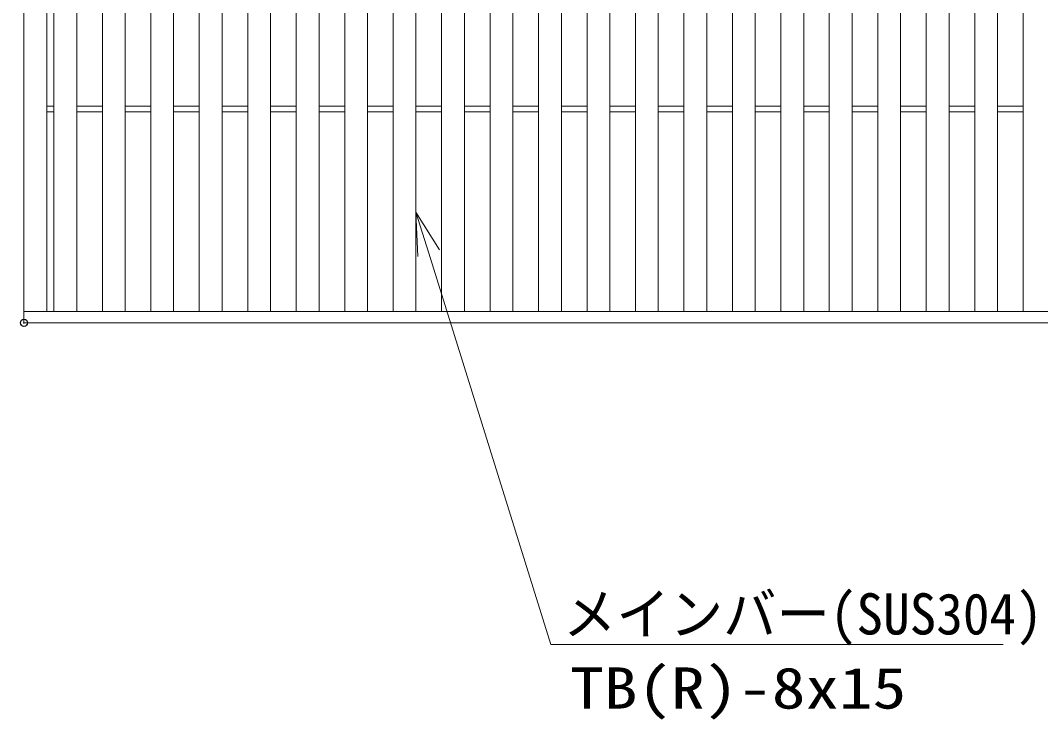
# Model space of a CAD drawing. Units: millimetres on the paper. Extents: x -216 to 216, y -153 to 153.
# Drawn here: x -136.7 to -65.1, y -6.3 to 42.7 of the extents above; entities that cross this region are included whole.
import ezdxf
from ezdxf.enums import TextEntityAlignment as Align

# ---------------------------------------------------------------- set-up
doc = ezdxf.new("R2010")
doc.units = ezdxf.units.MM
doc.header["$PDMODE"] = 32
doc.header["$PDSIZE"] = 0.5
doc.layers.add('0-2_寸法', color=4, linetype='Continuous', lineweight=9)
doc.layers.add('0-5_蓋', color=3, linetype='Continuous', lineweight=9)
doc.layers.add('0-4_Defpoints', color=7, linetype='Continuous')
doc.styles.add('ＭＳ ゴシック', font='')
doc.styles.get('ＭＳ ゴシック').set_extended_font_data('MS Gothic')

# ---------------------------------------------------------------- blocks, each defined once
blk = doc.blocks.new('MLeader3')
at = {"layer": '0-2_寸法'}
for p, q in [((-108.946, 29.268), (-108.053, 26.404)), ((-99.129, -1.054), (-67.75, -1.054))]:
    blk.add_line(p, q, dxfattribs=at)
for points in [[(-108.82, 26.164), (-108.946, 29.268), (-107.285, 26.643)], [(-108.053, 26.404), (-99.489, -1.054), (-99.129, -1.054)]]:
    blk.add_lwpolyline(points, dxfattribs=at)
at = {"layer": '0-2_寸法', "style": 'ＭＳ ゴシック'}
for s, width, p in [('メインバー(SUS304)', 0.95, (-98.63, -1.209)), ('TB(R)-8x15', 1.2, (-98.129, -6.409))]:
    blk.add_text(s, height=2.889, dxfattribs=dict(at, width=width)).set_placement(p, align=Align.BOTTOM_LEFT)

msp = doc.modelspace()

# ---------------------------------------------------------------- linework, layer by layer
at = {"layer": '0-4_Defpoints'}
msp.add_point((-136.446, 21.52), dxfattribs=at)
at = {"layer": '0-5_蓋'}
for p, q in [((-136.446, 21.52), (-136.446, 91.52)), ((-134.846, 22.32), (-134.846, 90.72)), ((-134.346, 22.32), (-134.346, 90.72)), ((-132.746, 22.32), (-132.746, 90.72)), ((-130.946, 22.32), (-130.946, 90.72)), ((-129.346, 22.32), (-129.346, 90.72)), ((-127.546, 22.32), (-127.546, 90.72)), ((-125.946, 22.32), (-125.946, 90.72)), ((-124.146, 22.32), (-124.146, 90.72)), ((-122.546, 22.32), (-122.546, 90.72)), ((-120.746, 22.32), (-120.746, 90.72)), ((-119.146, 22.32), (-119.146, 90.72)), ((-117.346, 22.32), (-117.346, 90.72)), ((-115.746, 22.32), (-115.746, 90.72)), ((-113.946, 22.32), (-113.946, 90.72)), ((-112.346, 22.32), (-112.346, 90.72)), ((-110.546, 22.32), (-110.546, 90.72)), ((-108.946, 22.32), (-108.946, 90.72)), ((-107.146, 22.32), (-107.146, 90.72)), ((-105.546, 22.32), (-105.546, 90.72)), ((-103.746, 22.32), (-103.746, 90.72)), ((-102.146, 22.32), (-102.146, 90.72)), ((-100.346, 22.32), (-100.346, 90.72)), ((-98.746, 22.32), (-98.746, 90.72)), ((-96.946, 22.32), (-96.946, 90.72)), ((-95.346, 22.32), (-95.346, 90.72)), ((-93.546, 22.32), (-93.546, 90.72)), ((-91.946, 22.32), (-91.946, 90.72)), ((-90.146, 22.32), (-90.146, 90.72)), ((-88.546, 22.32), (-88.546, 90.72)), ((-86.746, 22.32), (-86.746, 90.72)), ((-85.146, 22.32), (-85.146, 90.72)), ((-83.346, 22.32), (-83.346, 90.72)), ((-81.746, 22.32), (-81.746, 90.72)), ((-79.946, 22.32), (-79.946, 90.72)), ((-78.346, 22.32), (-78.346, 90.72)), ((-76.546, 22.32), (-76.546, 90.72)), ((-74.946, 22.32), (-74.946, 90.72)), ((-73.146, 22.32), (-73.146, 90.72)), ((-71.546, 22.32), (-71.546, 90.72)), ((-69.746, 22.32), (-69.746, 90.72)), ((-68.146, 22.32), (-68.146, 90.72)), ((-66.346, 22.32), (-66.346, 90.72)), ((-134.846, 36.72), (-134.346, 36.72)), ((-132.746, 36.72), (-130.946, 36.72)), ((-129.346, 36.72), (-127.546, 36.72)), ((-125.946, 36.72), (-124.146, 36.72)), ((-122.546, 36.72), (-120.746, 36.72)), ((-119.146, 36.72), (-117.346, 36.72)), ((-115.746, 36.72), (-113.946, 36.72)), ((-112.346, 36.72), (-110.546, 36.72)), ((-108.946, 36.72), (-107.146, 36.72)), ((-105.546, 36.72), (-103.746, 36.72)), ((-102.146, 36.72), (-100.346, 36.72)), ((-98.746, 36.72), (-96.946, 36.72)), ((-95.346, 36.72), (-93.546, 36.72)), ((-91.946, 36.72), (-90.146, 36.72)), ((-88.546, 36.72), (-86.746, 36.72)), ((-85.146, 36.72), (-83.346, 36.72)), ((-81.746, 36.72), (-79.946, 36.72)), ((-78.346, 36.72), (-76.546, 36.72)), ((-74.946, 36.72), (-73.146, 36.72)), ((-71.546, 36.72), (-69.746, 36.72)), ((-68.146, 36.72), (-66.346, 36.72)), ((-134.846, 36.32), (-134.346, 36.32)), ((-132.746, 36.32), (-130.946, 36.32)), ((-129.346, 36.32), (-127.546, 36.32)), ((-125.946, 36.32), (-124.146, 36.32)), ((-122.546, 36.32), (-120.746, 36.32)), ((-119.146, 36.32), (-117.346, 36.32)), ((-115.746, 36.32), (-113.946, 36.32)), ((-112.346, 36.32), (-110.546, 36.32)), ((-108.946, 36.32), (-107.146, 36.32)), ((-105.546, 36.32), (-103.746, 36.32)), ((-102.146, 36.32), (-100.346, 36.32)), ((-98.746, 36.32), (-96.946, 36.32)), ((-95.346, 36.32), (-93.546, 36.32)), ((-91.946, 36.32), (-90.146, 36.32)), ((-88.546, 36.32), (-86.746, 36.32)), ((-85.146, 36.32), (-83.346, 36.32)), ((-81.746, 36.32), (-79.946, 36.32)), ((-78.346, 36.32), (-76.546, 36.32)), ((-74.946, 36.32), (-73.146, 36.32)), ((-71.546, 36.32), (-69.746, 36.32)), ((-68.146, 36.32), (-66.346, 36.32)), ((-136.446, 22.32), (63.154, 22.32)), ((-136.446, 21.52), (63.154, 21.52))]:
    msp.add_line(p, q, dxfattribs=at)

# ---------------------------------------------------------------- block references
at = {"layer": '0-2_寸法'}
msp.add_blockref('MLeader3', (0, 0), dxfattribs=at)

doc.saveas('drawing.dxf')
